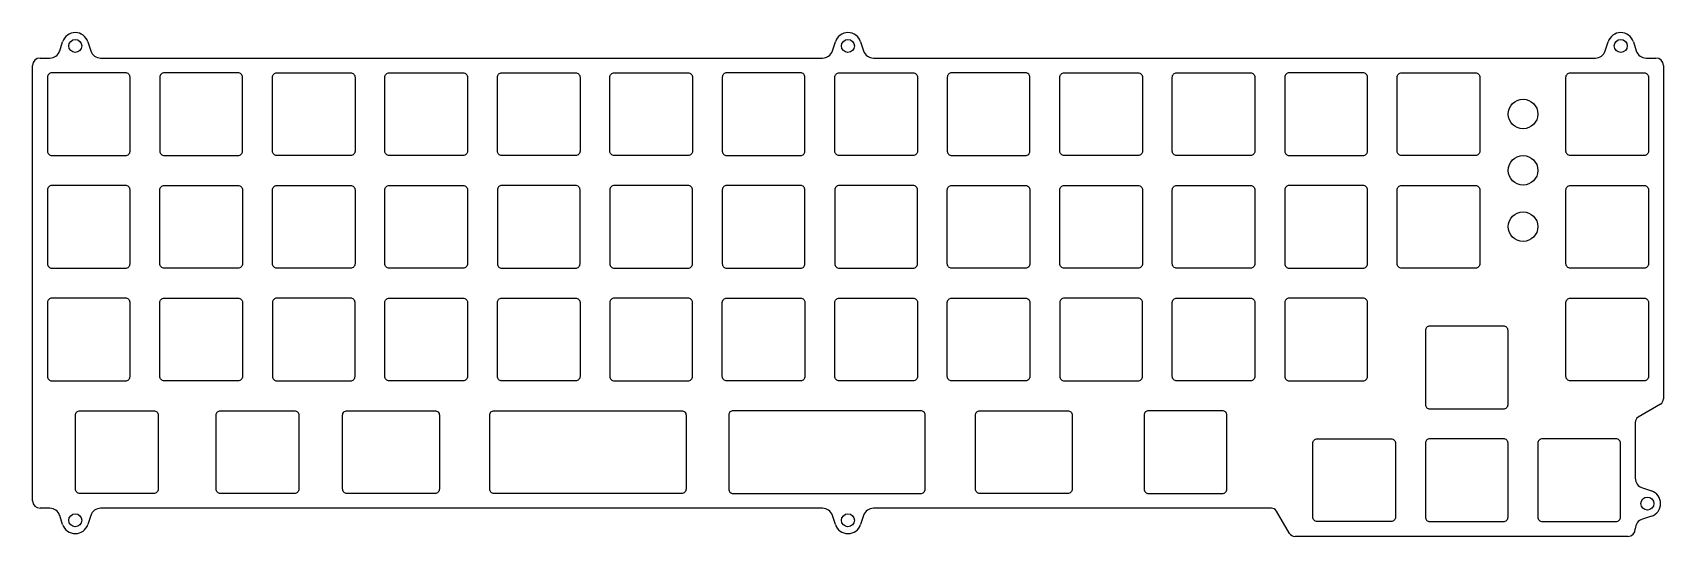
# Model space of a CAD drawing. Header units: millimetres. Extents: x 4 to 280, y 17 to 103.
import ezdxf

# ---------------------------------------------------------------- set-up
doc = ezdxf.new("R2010")
doc.units = ezdxf.units.MM
doc.layers.get('0').update_dxf_attribs({"linetype": 'CONTINUOUS'})

msp = doc.modelspace()

# ---------------------------------------------------------------- linework, layer by layer
for p, q in [((8.51, 99.45), (9, 100.98)), ((13.29, 100.98), (13.78, 99.45)), ((139.38, 99.45), (139.87, 100.98)), ((144.15, 100.98), (144.65, 99.45)), ((270.25, 99.45), (270.74, 100.98)), ((275.02, 100.98), (275.52, 99.45)), ((3.93, 23.34), (3.93, 96.99)), ((5.18, 98.24), (6.84, 98.24)), ((15.45, 98.24), (137.71, 98.24)), ((146.32, 98.24), (268.58, 98.24)), ((277.18, 98.24), (278.85, 98.24)), ((280.1, 96.99), (280.1, 40.57)), ((279.61, 39.71), (275.83, 37.48)), ((275.34, 36.61), (275.34, 27.18)), ((276.55, 25.52), (278.08, 25.02)), ((6.84, 22.09), (5.18, 22.09)), ((9, 19.35), (8.51, 20.88)), ((13.78, 20.88), (13.29, 19.35)), ((137.71, 22.09), (15.45, 22.09)), ((139.87, 19.35), (139.38, 20.88)), ((144.65, 20.88), (144.15, 19.35)), ((212.21, 22.09), (146.32, 22.09)), ((213.71, 22.09), (212.21, 22.09)), ((216.81, 17.82), (214.57, 21.6)), ((278.08, 20.74), (276.55, 20.24)), ((274.09, 17.33), (217.74, 17.33))]:
    msp.add_line(p, q)
for points in [[(19.68, 95.74), (7.18, 95.74, 0.414214), (6.43, 94.99), (6.43, 82.49, 0.414214), (7.18, 81.74), (19.68, 81.74, 0.414214), (20.43, 82.49), (20.43, 94.99, 0.414214)], [(39.48, 82.49), (39.48, 94.99, 0.414214), (38.73, 95.74), (26.23, 95.74, 0.414214), (25.48, 94.99), (25.48, 82.49, 0.414214), (26.23, 81.74), (38.73, 81.74, 0.414214)], [(57.78, 95.74, -0.414214), (58.53, 94.99), (58.53, 82.49, -0.414214), (57.78, 81.74), (45.28, 81.74, -0.414214), (44.53, 82.49), (44.53, 94.99, -0.414214), (45.28, 95.74)], [(63.58, 82.49), (63.58, 94.99, -0.414214), (64.33, 95.74), (76.83, 95.74, -0.414214), (77.58, 94.99), (77.58, 82.49, -0.414214), (76.83, 81.74), (64.33, 81.74, -0.414214)], [(95.88, 81.74), (83.38, 81.74, -0.414214), (82.63, 82.49), (82.63, 94.99, -0.414214), (83.38, 95.74), (95.88, 95.74, -0.414214), (96.63, 94.99), (96.63, 82.49, -0.414214)], [(101.68, 82.49), (101.68, 94.99, -0.414214), (102.43, 95.74), (114.93, 95.74, -0.414214), (115.68, 94.99), (115.68, 82.49, -0.414214), (114.93, 81.74), (102.43, 81.74, -0.414214)], [(133.98, 95.74), (121.48, 95.74, 0.414214), (120.73, 94.99), (120.73, 82.49, 0.414214), (121.48, 81.74), (133.98, 81.74, 0.414214), (134.73, 82.49), (134.73, 94.99, 0.414214)], [(140.53, 81.74, -0.414214), (139.78, 82.49), (139.78, 94.99, -0.414214), (140.53, 95.74), (153.03, 95.74, -0.414214), (153.78, 94.99), (153.78, 82.49, -0.414214), (153.03, 81.74)], [(172.08, 95.74), (159.58, 95.74, 0.414214), (158.83, 94.99), (158.83, 82.49, 0.414214), (159.58, 81.74), (172.08, 81.74, 0.414214), (172.83, 82.49), (172.83, 94.99, 0.414214)], [(191.13, 81.74), (178.63, 81.74, -0.414214), (177.88, 82.49), (177.88, 94.99, -0.414214), (178.63, 95.74), (191.13, 95.74, -0.414214), (191.88, 94.99), (191.88, 82.49, -0.414214)], [(210.18, 81.74), (197.68, 81.74, -0.414214), (196.93, 82.49), (196.93, 94.99, -0.414214), (197.68, 95.74), (210.18, 95.74, -0.414214), (210.93, 94.99), (210.93, 82.49, -0.414214)], [(229.23, 95.74), (216.73, 95.74, 0.414214), (215.98, 94.99), (215.98, 82.49, 0.414214), (216.73, 81.74), (229.23, 81.74, 0.414214), (229.98, 82.49), (229.98, 94.99, 0.414214)], [(235.03, 82.49), (235.03, 94.99, -0.414214), (235.78, 95.74), (248.28, 95.74, -0.414214), (249.03, 94.99), (249.03, 82.49, -0.414214), (248.28, 81.74), (235.78, 81.74, -0.414214)], [(263.6, 94.99, -0.414214), (264.35, 95.74), (276.85, 95.74, -0.414214), (277.6, 94.99), (277.6, 82.49, -0.414214), (276.85, 81.74), (264.35, 81.74, -0.414214), (263.6, 82.49)], [(20.43, 63.44), (20.43, 75.94, 0.414214), (19.68, 76.69), (7.18, 76.69, 0.414214), (6.43, 75.94), (6.43, 63.44, 0.414214), (7.18, 62.69), (19.68, 62.69, 0.414214)], [(38.73, 76.69, -0.414214), (39.48, 75.94), (39.48, 63.44, -0.414214), (38.73, 62.69), (26.23, 62.69, -0.414214), (25.48, 63.44), (25.48, 75.94, -0.414214), (26.23, 76.69)], [(44.53, 75.94, -0.414214), (45.28, 76.69), (57.78, 76.69, -0.414214), (58.53, 75.94), (58.53, 63.44, -0.414214), (57.78, 62.69), (45.28, 62.69, -0.414214), (44.53, 63.44)], [(77.58, 63.44, -0.414214), (76.83, 62.69), (64.33, 62.69, -0.414214), (63.58, 63.44), (63.58, 75.94, -0.414214), (64.33, 76.69), (76.83, 76.69, -0.414214), (77.58, 75.94)], [(95.88, 76.69), (83.38, 76.69, 0.414214), (82.63, 75.94), (82.63, 63.44, 0.414214), (83.38, 62.69), (95.88, 62.69, 0.414214), (96.63, 63.44), (96.63, 75.94, 0.414214)], [(114.93, 76.69), (102.43, 76.69, 0.414214), (101.68, 75.94), (101.68, 63.44, 0.414214), (102.43, 62.69), (114.93, 62.69, 0.414214), (115.68, 63.44), (115.68, 75.94, 0.414214)], [(133.98, 76.69), (121.48, 76.69, 0.414214), (120.73, 75.94), (120.73, 63.44, 0.414214), (121.48, 62.69), (133.98, 62.69, 0.414214), (134.73, 63.44), (134.73, 75.94, 0.414214)], [(153.78, 63.44), (153.78, 75.94, 0.414214), (153.03, 76.69), (140.53, 76.69, 0.414214), (139.78, 75.94), (139.78, 63.44, 0.414214), (140.53, 62.69), (153.03, 62.69, 0.414214)], [(158.83, 75.94, -0.414214), (159.58, 76.69), (172.08, 76.69, -0.414214), (172.83, 75.94), (172.83, 63.44, -0.414214), (172.08, 62.69), (159.58, 62.69, -0.414214), (158.83, 63.44)], [(191.13, 62.69), (178.63, 62.69, -0.414214), (177.88, 63.44), (177.88, 75.94, -0.414214), (178.63, 76.69), (191.13, 76.69, -0.414214), (191.88, 75.94), (191.88, 63.44, -0.414214)], [(210.93, 63.44, -0.414214), (210.18, 62.69), (197.68, 62.69, -0.414214), (196.93, 63.44), (196.93, 75.94, -0.414214), (197.68, 76.69), (210.18, 76.69, -0.414214), (210.93, 75.94)], [(229.23, 76.69), (216.73, 76.69, 0.414214), (215.98, 75.94), (215.98, 63.44, 0.414214), (216.73, 62.69), (229.23, 62.69, 0.414214), (229.98, 63.44), (229.98, 75.94, 0.414214)], [(248.28, 62.69), (235.78, 62.69, -0.414214), (235.03, 63.44), (235.03, 75.94, -0.414214), (235.78, 76.69), (248.28, 76.69, -0.414214), (249.03, 75.94), (249.03, 63.44, -0.414214)], [(264.35, 62.69, -0.414214), (263.6, 63.44), (263.6, 75.94, -0.414214), (264.35, 76.69), (276.85, 76.69, -0.414214), (277.6, 75.94), (277.6, 63.44, -0.414214), (276.85, 62.69)], [(19.68, 57.64), (7.18, 57.64, 0.414214), (6.43, 56.89), (6.43, 44.39, 0.414214), (7.18, 43.64), (19.68, 43.64, 0.414214), (20.43, 44.39), (20.43, 56.89, 0.414214)], [(38.73, 43.64), (26.23, 43.64, -0.414214), (25.48, 44.39), (25.48, 56.89, -0.414214), (26.23, 57.64), (38.73, 57.64, -0.414214), (39.48, 56.89), (39.48, 44.39, -0.414214)], [(57.78, 57.64), (45.28, 57.64, 0.414214), (44.53, 56.89), (44.53, 44.39, 0.414214), (45.28, 43.64), (57.78, 43.64, 0.414214), (58.53, 44.39), (58.53, 56.89, 0.414214)], [(76.83, 43.64), (64.33, 43.64, -0.414214), (63.58, 44.39), (63.58, 56.89, -0.414214), (64.33, 57.64), (76.83, 57.64, -0.414214), (77.58, 56.89), (77.58, 44.39, -0.414214)], [(83.38, 43.64, -0.414214), (82.63, 44.39), (82.63, 56.89, -0.414214), (83.38, 57.64), (95.88, 57.64, -0.414214), (96.63, 56.89), (96.63, 44.39, -0.414214), (95.88, 43.64)], [(115.68, 44.39), (115.68, 56.89, 0.414214), (114.93, 57.64), (102.43, 57.64, 0.414214), (101.68, 56.89), (101.68, 44.39, 0.414214), (102.43, 43.64), (114.93, 43.64, 0.414214)], [(121.48, 43.64, -0.414214), (120.73, 44.39), (120.73, 56.89, -0.414214), (121.48, 57.64), (133.98, 57.64, -0.414214), (134.73, 56.89), (134.73, 44.39, -0.414214), (133.98, 43.64)], [(153.78, 44.39, -0.414214), (153.03, 43.64), (140.53, 43.64, -0.414214), (139.78, 44.39), (139.78, 56.89, -0.414214), (140.53, 57.64), (153.03, 57.64, -0.414214), (153.78, 56.89)], [(172.08, 43.64), (159.58, 43.64, -0.414214), (158.83, 44.39), (158.83, 56.89, -0.414214), (159.58, 57.64), (172.08, 57.64, -0.414214), (172.83, 56.89), (172.83, 44.39, -0.414214)], [(191.88, 44.39), (191.88, 56.89, 0.414214), (191.13, 57.64), (178.63, 57.64, 0.414214), (177.88, 56.89), (177.88, 44.39, 0.414214), (178.63, 43.64), (191.13, 43.64, 0.414214)], [(210.18, 43.64), (197.68, 43.64, -0.414214), (196.93, 44.39), (196.93, 56.89, -0.414214), (197.68, 57.64), (210.18, 57.64, -0.414214), (210.93, 56.89), (210.93, 44.39, -0.414214)], [(229.23, 57.64), (216.73, 57.64, 0.414214), (215.98, 56.89), (215.98, 44.39, 0.414214), (216.73, 43.64), (229.23, 43.64, 0.414214), (229.98, 44.39), (229.98, 56.89, 0.414214)], [(277.6, 44.39, -0.414214), (276.85, 43.64), (264.35, 43.64, -0.414214), (263.6, 44.39), (263.6, 56.89, -0.414214), (264.35, 57.64), (276.85, 57.64, -0.414214), (277.6, 56.89)], [(253.04, 52.88), (240.54, 52.88, 0.414214), (239.79, 52.13), (239.79, 39.63, 0.414214), (240.54, 38.88), (253.04, 38.88, 0.414214), (253.79, 39.63), (253.79, 52.13, 0.414214)], [(24.44, 38.59, -0.414214), (25.19, 37.84), (25.19, 25.34, -0.414214), (24.44, 24.59), (11.94, 24.59, -0.414214), (11.19, 25.34), (11.19, 37.84, -0.414214), (11.94, 38.59)], [(48.25, 38.59, -0.414214), (49, 37.84), (49, 25.34, -0.414214), (48.25, 24.59), (35.75, 24.59, -0.414214), (35, 25.34), (35, 37.84, -0.414214), (35.75, 38.59)], [(72.06, 38.59, -0.414214), (72.81, 37.84), (72.81, 25.34, -0.414214), (72.06, 24.59), (57.18, 24.59, -0.414214), (56.43, 25.34), (56.43, 37.84, -0.414214), (57.18, 38.59)], [(113.84, 38.59, -0.414214), (114.59, 37.84), (114.59, 25.34, -0.414214), (113.84, 24.59), (82.08, 24.59, -0.414214), (81.33, 25.34), (81.33, 37.84, -0.414214), (82.08, 38.59)], [(121.81, 37.84), (121.81, 25.34, 0.414214), (122.56, 24.59), (154.32, 24.59, 0.414214), (155.07, 25.34), (155.07, 37.84, 0.414214), (154.32, 38.59), (122.56, 38.59, 0.414214)], [(179.22, 38.59, -0.414214), (179.97, 37.84), (179.97, 25.34, -0.414214), (179.22, 24.59), (164.34, 24.59, -0.414214), (163.59, 25.34), (163.59, 37.84, -0.414214), (164.34, 38.59)], [(192.16, 37.84), (192.16, 25.34, 0.414214), (192.91, 24.59), (205.41, 24.59, 0.414214), (206.16, 25.34), (206.16, 37.84, 0.414214), (205.41, 38.59), (192.91, 38.59, 0.414214)], [(233.99, 33.83, -0.414214), (234.74, 33.08), (234.74, 20.58, -0.414214), (233.99, 19.83), (221.49, 19.83, -0.414214), (220.74, 20.58), (220.74, 33.08, -0.414214), (221.49, 33.83)], [(239.79, 33.08), (239.79, 20.58, 0.414214), (240.54, 19.83), (253.04, 19.83, 0.414214), (253.79, 20.58), (253.79, 33.08, 0.414214), (253.04, 33.83), (240.54, 33.83, 0.414214)], [(272.09, 33.83), (259.59, 33.83, 0.414214), (258.84, 33.08), (258.84, 20.58, 0.414214), (259.59, 19.83), (272.09, 19.83, 0.414214), (272.84, 20.58), (272.84, 33.08, 0.414214)]]:
    msp.add_lwpolyline(points, format="xyb", close=True)
for centre, radius in [((11.15, 100.29), 1.1), ((142.01, 100.29), 1.1), ((272.88, 100.29), 1.1), ((256.34, 88.77), 2.5), ((256.34, 79.24), 2.5), ((256.34, 69.72), 2.5), ((277.39, 22.88), 1.1), ((11.15, 20.04), 1.1), ((142.01, 20.04), 1.1)]:
    msp.add_circle(centre, radius)
for centre, radius, start, end in [((11.15, 100.29), 2.25, 17.9408, 162.0592), ((142.01, 100.29), 2.25, 17.9408, 162.0592), ((272.88, 100.29), 2.25, 17.9408, 162.0592), ((6.84, 99.99), 1.75, 270, 342.0592), ((15.45, 99.99), 1.75, 197.9408, 270), ((137.71, 99.99), 1.75, 270, 342.0592), ((146.32, 99.99), 1.75, 197.9408, 270), ((268.58, 99.99), 1.75, 270, 342.0592), ((277.18, 99.99), 1.75, 197.9408, 270), ((5.18, 96.99), 1.25, 90, 180), ((278.85, 96.99), 1.25, 0, 90), ((279.1, 40.57), 1, -59.436, 0), ((276.34, 36.61), 1, 120.564, 180), ((277.09, 27.18), 1.75, 180, 252.0592), ((277.39, 22.88), 2.25, -72.0592, 72.0592), ((5.18, 23.34), 1.25, 180, 270), ((6.84, 20.34), 1.75, 17.9408, 90), ((11.15, 20.04), 2.25, 197.9408, 342.0592), ((15.45, 20.34), 1.75, 90, 162.0592), ((137.71, 20.34), 1.75, 17.9408, 90), ((142.01, 20.04), 2.25, 197.9408, 342.0592), ((146.32, 20.34), 1.75, 90, 162.0592), ((213.71, 21.09), 1, 30.564, 90), ((277.09, 18.58), 1.75, 107.9408, 180), ((217.67, 18.33), 1, 210.564, 270), ((274.09, 18.58), 1.25, 270, 360)]:
    msp.add_arc(centre, radius, start, end)

doc.saveas('drawing.dxf')
